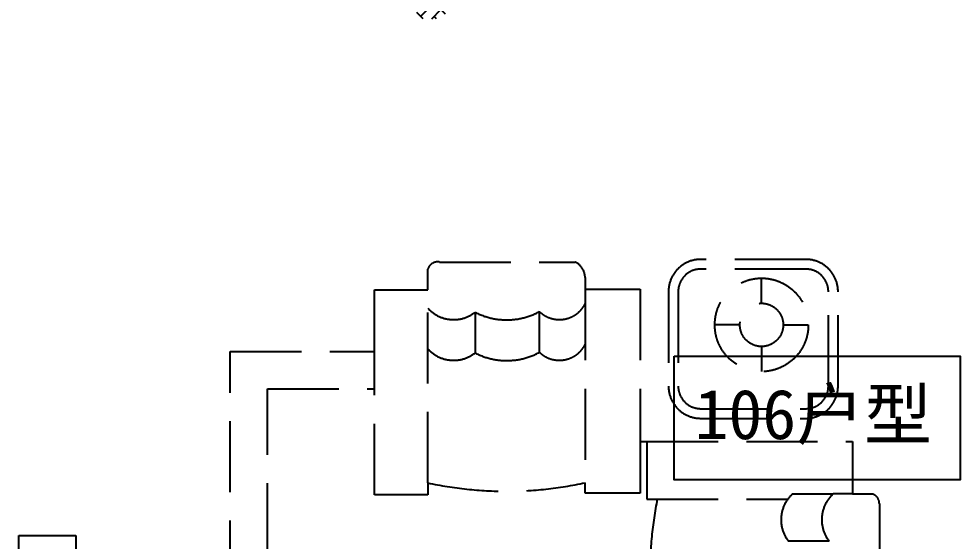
# Model space of a CAD drawing. Extents: x 5031545 to 5313844, y -886381 to -283477.
# Drawn here: x 5272546 to 5275857, y -812230 to -810391 of the extents above; entities that cross this region are included whole.
import ezdxf

# ---------------------------------------------------------------- set-up
doc = ezdxf.new("R2010")
doc.units = 0
doc.header["$LTSCALE"] = 1000
doc.header["$MEASUREMENT"] = 0
doc.linetypes.add('A户型$0$DASH', pattern=[0.35, 0.25, -0.1])
doc.layers.get('0').update_dxf_attribs({"linetype": 'CONTINUOUS'})
doc.layers.add('5fur', color=175, linetype='CONTINUOUS')
doc.layers.add('保温', color=6, linetype='CONTINUOUS')
doc.styles.add('黑体', font='simhei.ttf')

# ---------------------------------------------------------------- blocks, each defined once
blk = doc.blocks.new('VDVDVDCZSCCS')
at = {"layer": '保温', "linetype": 'ByBlock', "ltscale": 10}
h = blk.add_hatch(dxfattribs=at)
h.set_pattern_fill('AR-HBONE', color=251, scale=55)
h.set_pattern_definition([(45, (0, 0), (0, 47.4157523), [100.584, -33.528]), (135, (23.708, 23.708), (3e-15, 47.4157523), [100.584, -33.528])])
h.paths.add_polyline_path([(541316.7, 370923.7), (541316.7, 371023.7), (541216.7, 371023.7), (541216.7, 370923.7)])
blk = doc.blocks.new('VDGVDVXVE')
at = {"layer": '5fur', "color": 252, "linetype": 'A户型$0$DASH'}
for p, q in [((581861.3, 367777.7), (581492.2, 367777.7)), ((581705.9, 367657.3), (581705.9, 367745.6)), ((580531.9, 367025.2), (580532.1, 367704.6)), ((581085.1, 367706.7), (581085.1, 367025.7)), ((581412.6, 367698), (581412.6, 367365.9)), ((581940.9, 367365.9), (581940.9, 367698)), ((580698.3, 367625.6), (580698.3, 367482.5)), ((580925, 367484.5), (580925, 367627.1)), ((581629.7, 367581.2), (581541.4, 367581.2)), ((581782, 367581.2), (581870.3, 367581.2)), ((581705.9, 367505), (581705.9, 367416.8)), ((579968.6, 365023.9), (579968.6, 367356.3)), ((579968.6, 367356.3), (580344.7, 367356.3)), ((581492.2, 367286.3), (581861.3, 367286.3)), ((581302.8, 366968.3), (581798.4, 366968.3)), ((581814.8, 366986.4), (581952, 366986.1)), ((582025.6, 366986.3), (581958, 366986.4)), ((581943.4, 366820), (581800.3, 366820))]:
    blk.add_line(p, q, dxfattribs=at)
for points in [[(579837.4, 364892.6), (579837.4, 367487.5), (580344.7, 367487.5), (580344.7, 367704.6), (580532.1, 367704.6), (580532.2, 367777.4, -0.381814), (580573.5, 367802.3), (581049.8, 367802.3, -0.297366), (581085.1, 367748.3), (581085.1, 367706.7), (581278.5, 367706.7), (581278.5, 367171), (581302.8, 367171), (582025.6, 367171), (582025.6, 366986.3), (582094.9, 366986.3, -0.34499), (582120.1, 366951.5), (582120.1, 366468.5, -0.075752)], [(581278.5, 367171), (581278.5, 366989.5), (581085.1, 366989.5), (581085.1, 367025.7, -0.107473), (580531.9, 367025.2), (580531.9, 366983.3), (580344.7, 366983.3), (580344.7, 367487.5)], [(581302.8, 367171), (581302.8, 366968.3), (581339.3, 366968.3, 0.104629), (581343.3, 366437.8, 0.112404), (581343.3, 365907.3, 0.108493), (581341.9, 365370.4)]]:
    blk.add_lwpolyline(points, format="xyb", dxfattribs=at)
blk.add_lwpolyline([(581492.2, 367252.2), (581861.3, 367252.2, 0.414214), (581975, 367365.9), (581975, 367698, 0.414214), (581861.3, 367811.8), (581492.2, 367811.8, 0.414214), (581378.5, 367698), (581378.5, 367365.9, 0.414214)], format="xyb", close=True, dxfattribs=at)
blk.add_lwpolyline([(579293.7, 366840.1), (579293.7, 365340.1), (579093.7, 365340.1), (579093.7, 366840.1)], close=True, dxfattribs=at)
for radius in [164.4, 76.1]:
    blk.add_circle((581705.9, 367581.2), radius, dxfattribs=at)
for centre, radius, start, end in [((580807.5, 368297.5), 1301.7, 282.3121, 282.3121), ((581492.2, 367698), 79.6, 90, 180), ((581861.3, 367698), 79.6, 0, 90), ((580994.8, 367701.6), 101.7, 226.5967, 332.6017), ((580622.9, 367722.3), 122.6, 222.0756, 307.9281), ((580809.6, 367842.9), 244.1, 242.8612, 298.1896), ((580622.9, 367579.2), 122.6, 222.0756, 307.9281), ((580994.8, 367558.4), 101.7, 226.5967, 332.6017), ((580809.6, 367699.7), 244.1, 242.8612, 298.1896), ((581492.2, 367365.9), 79.6, 180, 270), ((581861.3, 367365.9), 79.6, 270, 0), ((581897, 366895.4), 122.6, 132.0756, 217.9281), ((582040.1, 366895.4), 122.6, 132.0756, 217.9281), ((581941.4, 366951.5), 36.2, 66.1318, 72.9213)]:
    blk.add_arc(centre, radius, start, end, dxfattribs=at)
blk = doc.blocks.new('A$C547B2CCF')
at = {"color": 252}
blk.add_lwpolyline([(30204.7, 6913.1), (31210.7, 6913.1), (31210.7, 6477.1), (30204.7, 6477.1)], close=True, dxfattribs=at)
for name, p in [('VDGVDVXVE', (-551193.7, -360558.3)), ('VDVDVDCZSCCS', (-511916.6, -362823.7))]:
    blk.add_blockref(name, p, dxfattribs=at)
at = {"color": 252, "style": '黑体'}
blk.add_text('106户型', height=175, dxfattribs=at).set_placement((30276.7, 6620.9))

msp = doc.modelspace()

# ---------------------------------------------------------------- block references
at = {"color": 2}
msp.add_blockref('A$C547B2CCF', (5244646.1, -818491.2), dxfattribs=at)

doc.saveas('drawing.dxf')
